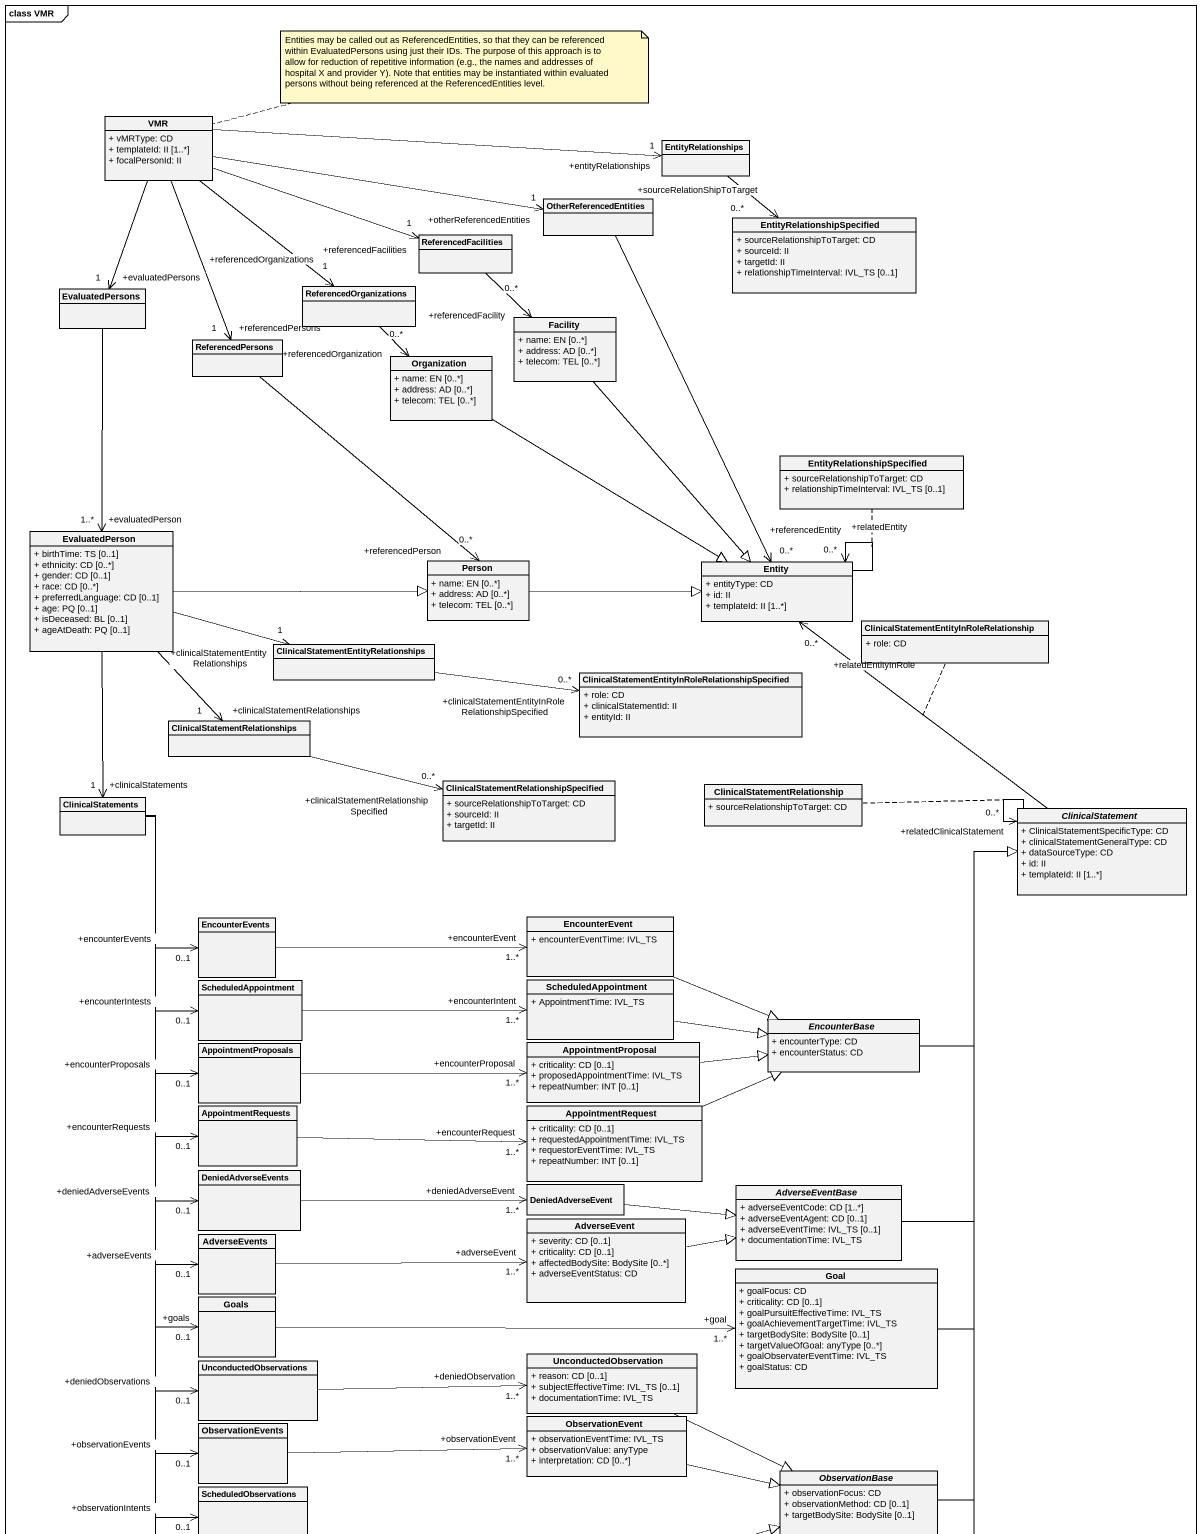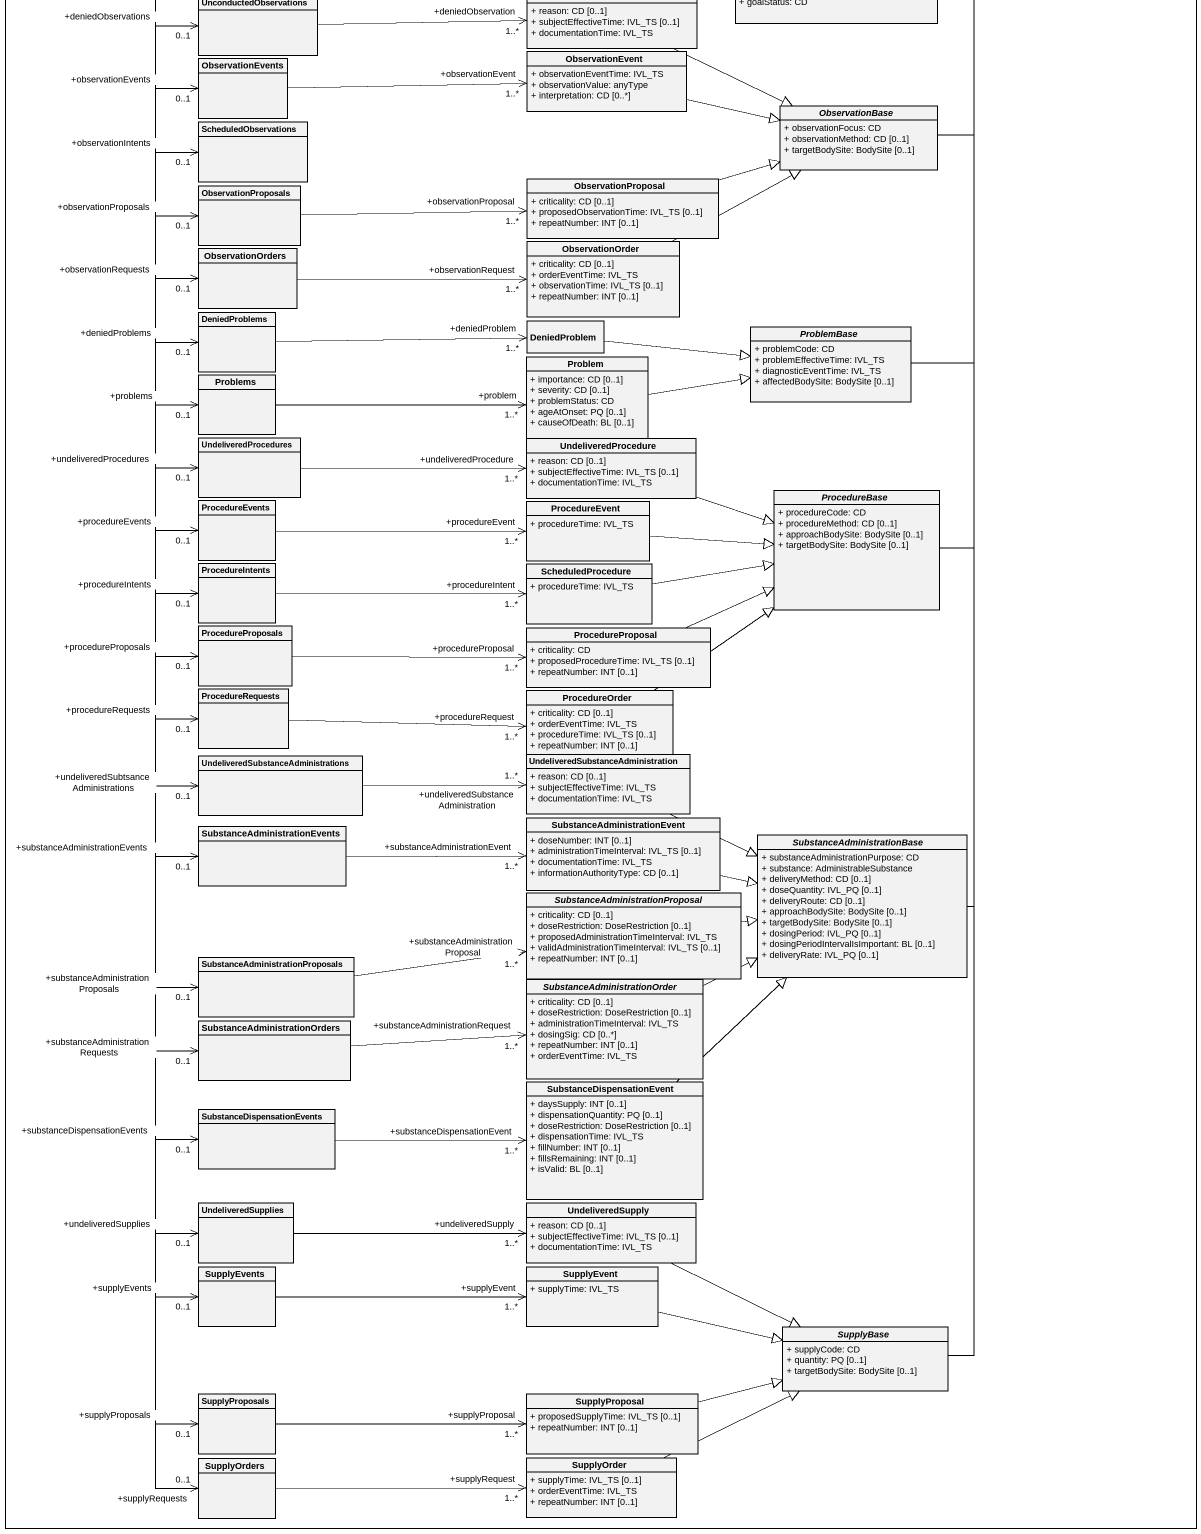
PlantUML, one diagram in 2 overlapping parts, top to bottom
@startuml
mainframe class VMR
hide circle
hide empty members
skinparam classAttributeIconSize 0
class VMR {
  + vMRType: CD
  + templateId: II [1..*]
  + focalPersonId: II
}
class EntityRelationships
class OtherReferencedEntities
class ReferencedFacilities
class EntityRelationshipSpecified {
  + sourceRelationshipToTarget: CD
  + sourceId: II
  + targetId: II
  + relationshipTimeInterval: IVL_TS [0..1]
}
class EvaluatedPersons
class ReferencedOrganizations
class Facility {
  + name: EN [0..*]
  + address: AD [0..*]
  + telecom: TEL [0..*]
}
class ReferencedPersons
class Organization {
  + name: EN [0..*]
  + address: AD [0..*]
  + telecom: TEL [0..*]
}
class "EntityRelationshipSpecified" as EntityRelationshipSpecified_2 {
  + sourceRelationshipToTarget: CD
  + relationshipTimeInterval: IVL_TS [0..1]
}
class EvaluatedPerson {
  + birthTime: TS [0..1]
  + ethnicity: CD [0..*]
  + gender: CD [0..1]
  + race: CD [0..*]
  + preferredLanguage: CD [0..1]
  + age: PQ [0..1]
  + isDeceased: BL [0..1]
  + ageAtDeath: PQ [0..1]
}
class "Person" as Person_ {
  + name: EN [0..*]
  + address: AD [0..*]
  + telecom: TEL [0..*]
}
class "Entity" as Entity_ {
  + entityType: CD
  + id: II
  + templateId: II [1..*]
}
class "ClinicalStatementEntityInRoleRelationship" as ClinicalStatementEntityInRol {
  + role: CD
}
class "ClinicalStatementEntityRelationships" as ClinicalStatementEntityRelat
class "ClinicalStatementEntityInRoleRelationshipSpecified" as ClinicalStatementEntityInRol_2 {
  + role: CD
  + clinicalStatementId: II
  + entityId: II
}
class "ClinicalStatementRelationships" as ClinicalStatementRelationshi
class "ClinicalStatementRelationshipSpecified" as ClinicalStatementRelationshi_2 {
  + sourceRelationshipToTarget: CD
  + sourceId: II
  + targetId: II
}
class ClinicalStatements
class "ClinicalStatementRelationship" as ClinicalStatementRelationshi_3 {
  + sourceRelationshipToTarget: CD
}
abstract class ClinicalStatement {
  + ClinicalStatementSpecificType: CD
  + clinicalStatementGeneralType: CD
  + dataSourceType: CD
  + id: II
  + templateId: II [1..*]
}
class EncounterEvents
class EncounterEvent {
  + encounterEventTime: IVL_TS
}
class ScheduledAppointment
class "ScheduledAppointment" as ScheduledAppointment_2 {
  + AppointmentTime: IVL_TS
}
class AppointmentProposals
class AppointmentProposal {
  + criticality: CD [0..1]
  + proposedAppointmentTime: IVL_TS
  + repeatNumber: INT [0..1]
}
abstract class EncounterBase {
  + encounterType: CD
  + encounterStatus: CD
}
class AppointmentRequests
class AppointmentRequest {
  + criticality: CD [0..1]
  + requestedAppointmentTime: IVL_TS
  + requestorEventTime: IVL_TS
  + repeatNumber: INT [0..1]
}
class DeniedAdverseEvents
class DeniedAdverseEvent
abstract class AdverseEventBase {
  + adverseEventCode: CD [1..*]
  + adverseEventAgent: CD [0..1]
  + adverseEventTime: IVL_TS [0..1]
  + documentationTime: IVL_TS
}
class AdverseEvents
class AdverseEvent {
  + severity: CD [0..1]
  + criticality: CD [0..1]
  + affectedBodySite: BodySite [0..*]
  + adverseEventStatus: CD
}
class Goal {
  + goalFocus: CD
  + criticality: CD [0..1]
  + goalPursuitEffectiveTime: IVL_TS
  + goalAchievementTargetTime: IVL_TS
  + targetBodySite: BodySite [0..1]
  + targetValueOfGoal: anyType [0..*]
  + goalObservaterEventTime: IVL_TS
  + goalStatus: CD
}
class Goals
class UnconductedObservations
class UnconductedObservation {
  + reason: CD [0..1]
  + subjectEffectiveTime: IVL_TS [0..1]
  + documentationTime: IVL_TS
}
class ObservationEvents
class ObservationEvent {
  + observationEventTime: IVL_TS
  + observationValue: anyType
  + interpretation: CD [0..*]
}
abstract class ObservationBase {
  + observationFocus: CD
  + observationMethod: CD [0..1]
  + targetBodySite: BodySite [0..1]
}
class ScheduledObservations
class ObservationProposals
class ObservationProposal {
  + criticality: CD [0..1]
  + proposedObservationTime: IVL_TS [0..1]
  + repeatNumber: INT [0..1]
}
class ObservationOrders
class ObservationOrder {
  + criticality: CD [0..1]
  + orderEventTime: IVL_TS
  + observationTime: IVL_TS [0..1]
  + repeatNumber: INT [0..1]
}
class DeniedProblems
class DeniedProblem
abstract class ProblemBase {
  + problemCode: CD
  + problemEffectiveTime: IVL_TS
  + diagnosticEventTime: IVL_TS
  + affectedBodySite: BodySite [0..1]
}
class Problems
class Problem {
  + importance: CD [0..1]
  + severity: CD [0..1]
  + problemStatus: CD
  + ageAtOnset: PQ [0..1]
  + causeOfDeath: BL [0..1]
}
class UndeliveredProcedures
class UndeliveredProcedure {
  + reason: CD [0..1]
  + subjectEffectiveTime: IVL_TS [0..1]
  + documentationTime: IVL_TS
}
class ProcedureEvents
class ProcedureEvent {
  + procedureTime: IVL_TS
}
abstract class ProcedureBase {
  + procedureCode: CD
  + procedureMethod: CD [0..1]
  + approachBodySite: BodySite [0..1]
  + targetBodySite: BodySite [0..1]
}
class ProcedureIntents
class ScheduledProcedure {
  + procedureTime: IVL_TS
}
class ProcedureProposals
class ProcedureProposal {
  + criticality: CD
  + proposedProcedureTime: IVL_TS [0..1]
  + repeatNumber: INT [0..1]
}
class ProcedureRequests
class ProcedureOrder {
  + criticality: CD [0..1]
  + orderEventTime: IVL_TS
  + procedureTime: IVL_TS [0..1]
  + repeatNumber: INT [0..1]
}
class "UndeliveredSubstanceAdministrations" as UndeliveredSubstanceAdminist
class "UndeliveredSubstanceAdministration" as UndeliveredSubstanceAdminist_2 {
  + reason: CD [0..1]
  + subjectEffectiveTime: IVL_TS
  + documentationTime: IVL_TS
}
class "SubstanceAdministrationEvents" as SubstanceAdministrationEvent
class "SubstanceAdministrationEvent" as SubstanceAdministrationEvent_2 {
  + doseNumber: INT [0..1]
  + administrationTimeInterval: IVL_TS [0..1]
  + documentationTime: IVL_TS
  + informationAuthorityType: CD [0..1]
}
abstract class SubstanceAdministrationBase {
  + substanceAdministrationPurpose: CD
  + substance: AdministrableSubstance
  + deliveryMethod: CD [0..1]
  + doseQuantity: IVL_PQ [0..1]
  + deliveryRoute: CD [0..1]
  + approachBodySite: BodySite [0..1]
  + targetBodySite: BodySite [0..1]
  + dosingPeriod: IVL_PQ [0..1]
  + dosingPeriodIntervalIsImportant: BL [0..1]
  + deliveryRate: IVL_PQ [0..1]
}
abstract class "SubstanceAdministrationProposal" as SubstanceAdministrationPropo {
  + criticality: CD [0..1]
  + doseRestriction: DoseRestriction [0..1]
  + proposedAdministrationTimeInterval: IVL_TS
  + validAdministrationTimeInterval: IVL_TS [0..1]
  + repeatNumber: INT [0..1]
}
class "SubstanceAdministrationProposals" as SubstanceAdministrationPropo_2
abstract class SubstanceAdministrationOrder {
  + criticality: CD [0..1]
  + doseRestriction: DoseRestriction [0..1]
  + administrationTimeInterval: IVL_TS
  + dosingSig: CD [0..*]
  + repeatNumber: INT [0..1]
  + orderEventTime: IVL_TS
}
class "SubstanceAdministrationOrders" as SubstanceAdministrationOrder_2
class SubstanceDispensationEvent {
  + daysSupply: INT [0..1]
  + dispensationQuantity: PQ [0..1]
  + doseRestriction: DoseRestriction [0..1]
  + dispensationTime: IVL_TS
  + fillNumber: INT [0..1]
  + fillsRemaining: INT [0..1]
  + isValid: BL [0..1]
}
class SubstanceDispensationEvents
class UndeliveredSupplies
class UndeliveredSupply {
  + reason: CD [0..1]
  + subjectEffectiveTime: IVL_TS [0..1]
  + documentationTime: IVL_TS
}
class SupplyEvents
class SupplyEvent {
  + supplyTime: IVL_TS
}
abstract class SupplyBase {
  + supplyCode: CD
  + quantity: PQ [0..1]
  + targetBodySite: BodySite [0..1]
}
class SupplyProposals
class SupplyProposal {
  + proposedSupplyTime: IVL_TS [0..1]
  + repeatNumber: INT [0..1]
}
class SupplyOrders
class SupplyOrder {
  + supplyTime: IVL_TS [0..1]
  + orderEventTime: IVL_TS
  + repeatNumber: INT [0..1]
}
VMR -right-> "+entityRelationships\n1" EntityRelationships
VMR -right-> "+otherReferencedEntities\n1" OtherReferencedEntities
VMR -right-> "+referencedFacilities\n1" ReferencedFacilities
VMR --> "+evaluatedPersons\n1" EvaluatedPersons
VMR --> "+referencedOrganizations\n1" ReferencedOrganizations
VMR --> "+referencedPersons\n1" ReferencedPersons
EntityRelationships --> "+sourceRelationShipToTarget\n0..*" EntityRelationshipSpecified
OtherReferencedEntities --> "+referencedEntity\n0..*" Entity_
ReferencedFacilities --> "+referencedFacility\n0..*" Facility
EvaluatedPersons --> "+evaluatedPerson\n1..*" EvaluatedPerson
ReferencedOrganizations --> "+referencedOrganization\n0..*" Organization
Facility --|> Entity_
ReferencedPersons --> "+referencedPerson\n0..*" Person_
Organization --|> Entity_
EvaluatedPerson -right-|> Person_
EvaluatedPerson -right-> "+clinicalStatementEntityRelationships\n1" ClinicalStatementEntityRelat
EvaluatedPerson --> "+clinicalStatementRelationships\n1" ClinicalStatementRelationshi
EvaluatedPerson --> "+clinicalStatements\n1" ClinicalStatements
Person_ -right-|> Entity_
Entity_ --> "+relatedEntity\n0..*" Entity_
(Entity_, Entity_) .. EntityRelationshipSpecified_2
ClinicalStatementEntityRelat -right-> "+clinicalStatementEntityInRoleRelationshipSpecified\n0..*" ClinicalStatementEntityInRol_2
ClinicalStatementRelationshi -right-> "+clinicalStatementRelationshipSpecified\n0..*" ClinicalStatementRelationshi_2
ClinicalStatements --> "+encounterEvents\n0..1" EncounterEvents
ClinicalStatements --> "+encounterIntests\n0..1" ScheduledAppointment
ClinicalStatements --> "+encounterProposals\n0..1" AppointmentProposals
ClinicalStatements --> "+encounterRequests\n0..1" AppointmentRequests
ClinicalStatements --> "+deniedAdverseEvents\n0..1" DeniedAdverseEvents
ClinicalStatements --> "+adverseEvents\n0..1" AdverseEvents
ClinicalStatements --> "+goals\n0..1" Goals
ClinicalStatements --> "+deniedObservations\n0..1" UnconductedObservations
ClinicalStatements --> "+observationEvents\n0..1" ObservationEvents
ClinicalStatements --> "+observationIntents\n0..1" ScheduledObservations
ClinicalStatements --> "+observationProposals\n0..1" ObservationProposals
ClinicalStatements --> "+observationRequests\n0..1" ObservationOrders
ClinicalStatements --> "+deniedProblems\n0..1" DeniedProblems
ClinicalStatements --> "+problems\n0..1" Problems
ClinicalStatements --> "+undeliveredProcedures\n0..1" UndeliveredProcedures
ClinicalStatements --> "+procedureEvents\n0..1" ProcedureEvents
ClinicalStatements --> "+procedureIntents\n0..1" ProcedureIntents
ClinicalStatements --> "+procedureProposals\n0..1" ProcedureProposals
ClinicalStatements --> "+procedureRequests\n0..1" ProcedureRequests
ClinicalStatements --> "+undeliveredSubtsanceAdministrations\n0..1" UndeliveredSubstanceAdminist
ClinicalStatements --> "+substanceAdministrationEvents\n0..1" SubstanceAdministrationEvent
ClinicalStatements --> "+substanceAdministrationProposals\n0..1" SubstanceAdministrationPropo_2
ClinicalStatements --> "+substanceAdministrationRequests\n0..1" SubstanceAdministrationOrder_2
ClinicalStatements --> "+substanceDispensationEvents\n0..1" SubstanceDispensationEvents
ClinicalStatements --> "+undeliveredSupplies\n0..1" UndeliveredSupplies
ClinicalStatements --> "+supplyEvents\n0..1" SupplyEvents
ClinicalStatements --> "+supplyProposals\n0..1" SupplyProposals
ClinicalStatements --> "+supplyRequests\n0..1" SupplyOrders
ClinicalStatement -up-> "+relatedEntityInRole\n0..*" Entity_
(ClinicalStatement, Entity_) .. ClinicalStatementEntityInRol
ClinicalStatement --> "+relatedClinicalStatement\n0..*" ClinicalStatement
(ClinicalStatement, ClinicalStatement) .. ClinicalStatementRelationshi_3
EncounterEvents -right-> "+encounterEvent\n1..*" EncounterEvent
EncounterEvent -right-|> EncounterBase
ScheduledAppointment -right-> "+encounterIntent\n1..*" ScheduledAppointment_2
ScheduledAppointment_2 -right-|> EncounterBase
AppointmentProposals -right-> "+encounterProposal\n1..*" AppointmentProposal
AppointmentProposal -right-|> EncounterBase
EncounterBase -up-|> ClinicalStatement
AppointmentRequests -right-> "+encounterRequest\n1..*" AppointmentRequest
AppointmentRequest -right-|> EncounterBase
DeniedAdverseEvents -right-> "+deniedAdverseEvent\n1..*" DeniedAdverseEvent
DeniedAdverseEvent -right-|> AdverseEventBase
AdverseEventBase -up-|> ClinicalStatement
AdverseEvents -right-> "+adverseEvent\n1..*" AdverseEvent
AdverseEvent -right-|> AdverseEventBase
Goal -up-|> ClinicalStatement
Goals -right-> "+goal\n1..*" Goal
UnconductedObservations -right-> "+deniedObservation\n1..*" UnconductedObservation
UnconductedObservation -right-|> ObservationBase
ObservationEvents -right-> "+observationEvent\n1..*" ObservationEvent
ObservationEvent -right-|> ObservationBase
ObservationBase -up-|> ClinicalStatement
ObservationProposals -right-> "+observationProposal\n1..*" ObservationProposal
ObservationProposal -right-|> ObservationBase
ObservationOrders -right-> "+observationRequest\n1..*" ObservationOrder
ObservationOrder -right-|> ObservationBase
DeniedProblems -right-> "+deniedProblem\n1..*" DeniedProblem
DeniedProblem -right-|> ProblemBase
ProblemBase -up-|> ClinicalStatement
Problems -right-> "+problem\n1..*" Problem
Problem -right-|> ProblemBase
UndeliveredProcedures -right-> "+undeliveredProcedure\n1..*" UndeliveredProcedure
UndeliveredProcedure -right-|> ProcedureBase
ProcedureEvents -right-> "+procedureEvent\n1..*" ProcedureEvent
ProcedureEvent -right-|> ProcedureBase
ProcedureBase -up-|> ClinicalStatement
ProcedureIntents -right-> "+procedureIntent\n1..*" ScheduledProcedure
ScheduledProcedure -right-|> ProcedureBase
ProcedureProposals -right-> "+procedureProposal\n1..*" ProcedureProposal
ProcedureProposal -right-|> ProcedureBase
ProcedureRequests -right-> "+procedureRequest\n1..*" ProcedureOrder
ProcedureOrder -up-|> ProcedureBase
UndeliveredSubstanceAdminist -right-> "+undeliveredSubstanceAdministration\n1..*" UndeliveredSubstanceAdminist_2
UndeliveredSubstanceAdminist_2 -right-|> SubstanceAdministrationBase
SubstanceAdministrationEvent -right-> "+substanceAdministrationEvent\n1..*" SubstanceAdministrationEvent_2
SubstanceAdministrationEvent_2 -right-|> SubstanceAdministrationBase
SubstanceAdministrationBase -up-|> ClinicalStatement
SubstanceAdministrationPropo -right-|> SubstanceAdministrationBase
SubstanceAdministrationPropo_2 -right-> "+substanceAdministrationProposal\n1..*" SubstanceAdministrationPropo
SubstanceAdministrationOrder -right-|> SubstanceAdministrationBase
SubstanceAdministrationOrder_2 -right-> "+substanceAdministrationRequest\n1..*" SubstanceAdministrationOrder
SubstanceDispensationEvent -up-|> SubstanceAdministrationBase
SubstanceDispensationEvents -right-> "+substanceDispensationEvent\n1..*" SubstanceDispensationEvent
UndeliveredSupplies -right-> "+undeliveredSupply\n1..*" UndeliveredSupply
UndeliveredSupply -right-|> SupplyBase
SupplyEvents -right-> "+supplyEvent\n1..*" SupplyEvent
SupplyEvent -right-|> SupplyBase
SupplyBase -up-|> ClinicalStatement
SupplyProposals -right-> "+supplyProposal\n1..*" SupplyProposal
SupplyProposal -right-|> SupplyBase
SupplyOrders -right-> "+supplyRequest\n1..*" SupplyOrder
SupplyOrder -right-|> SupplyBase
note right of VMR : Entities may be called out as ReferencedEntities, so that they can be referenced within EvaluatedPersons using just their IDs. The purpose of this approach is to allow for reduction of repetitive information (e.g., the names and addresses of hospital X and provider Y). Note that entities may be instantiated within evaluated persons without being referenced at the ReferencedEntities level.
@enduml
